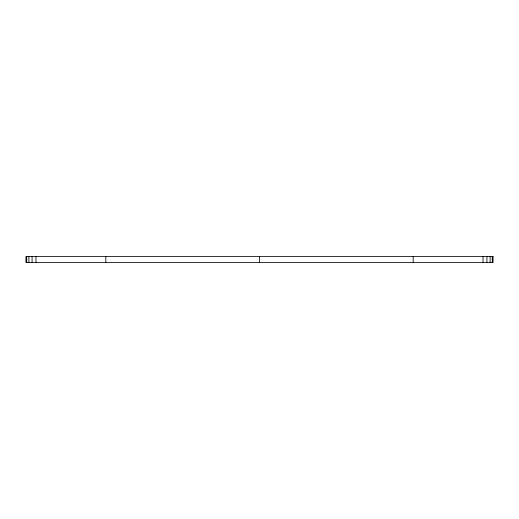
<?xml version="1.0" encoding="UTF-8"?>
<svg xmlns="http://www.w3.org/2000/svg" width="519" height="519" viewBox="0 0 519 519"><rect width="100%" height="100%" fill="white"/><g stroke="black" fill="none" stroke-linecap="round" stroke-linejoin="round"><path stroke-width="0.78" d="M492.265 256.49L492.265 262.51M490.111 256.49L490.111 262.51M486.926 256.49L486.926 262.51M483.027 256.49L483.027 262.51M413.176 256.49L413.176 262.51M259.5 256.49L259.5 262.51M105.824 256.49L105.824 262.51M35.973 256.49L35.973 262.51M32.074 256.49L32.074 262.51M28.889 256.49L28.889 262.51M26.735 256.49L26.735 262.51M493.05 256.49L25.95 256.49L25.95 262.51L493.05 262.51L493.05 256.49"/></g></svg>
